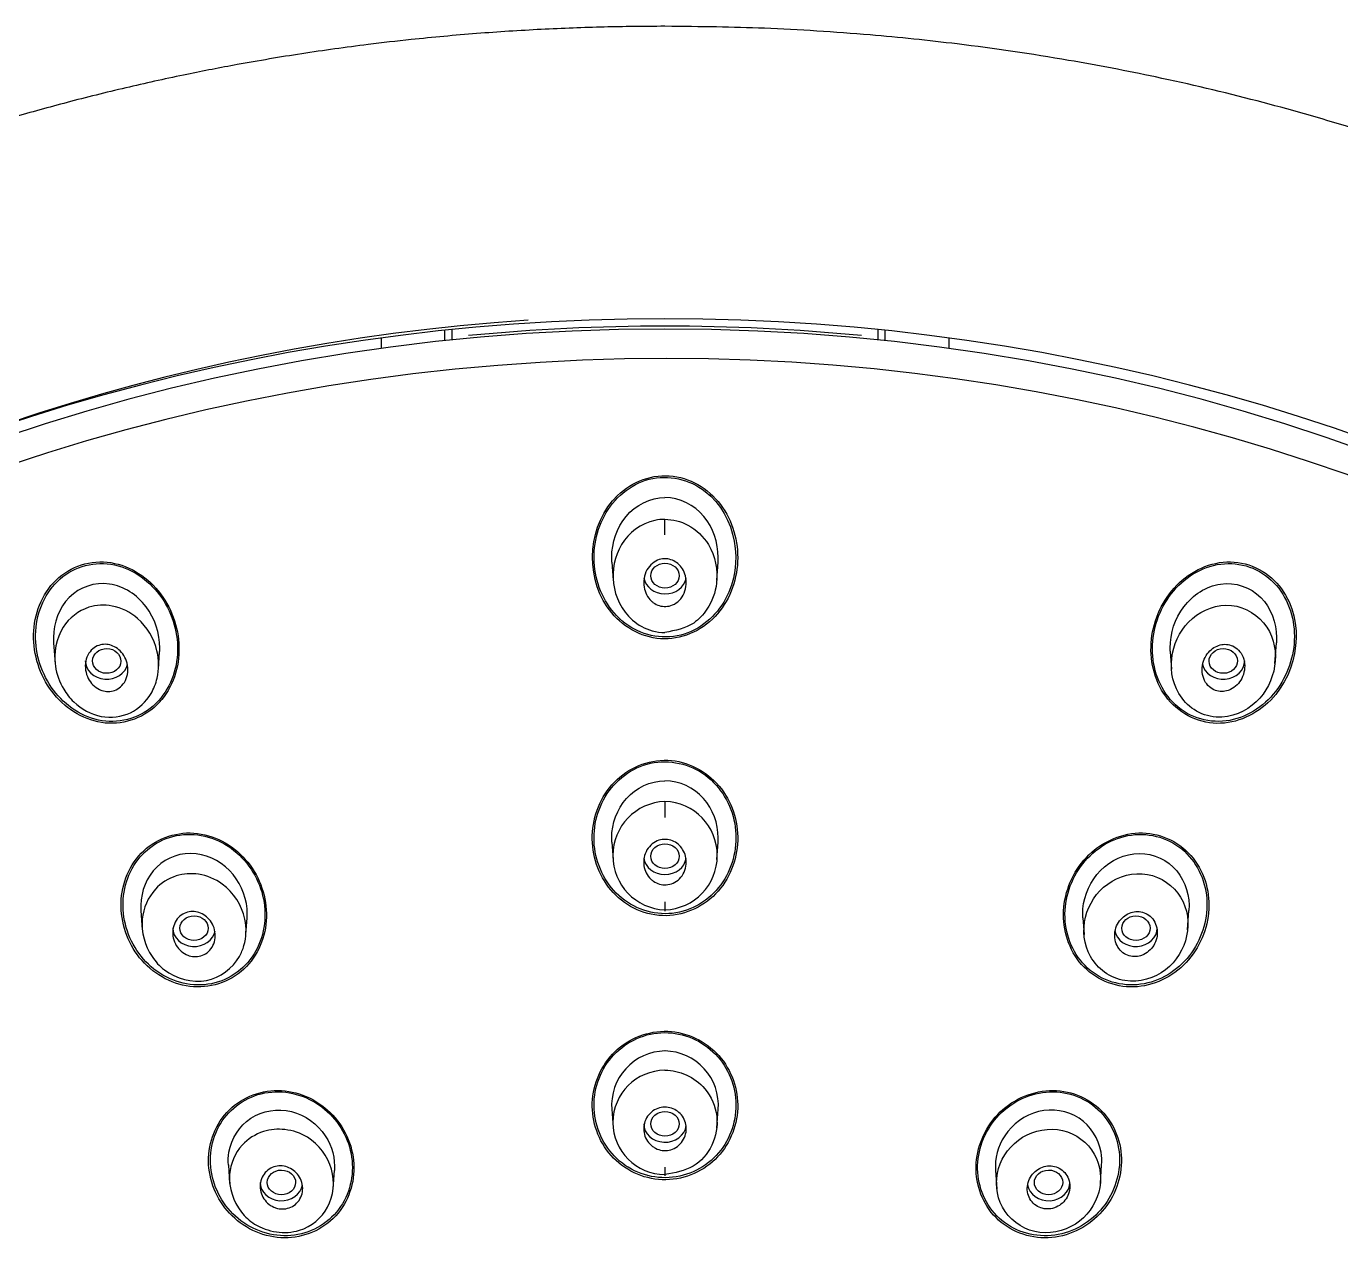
# Model space of a CAD drawing. Header units: millimetres. Extents: x -60 to 7633, y -2614 to 2146.
# Drawn here: x 186.6 to 223.64, y 1500.22 to 1534.68 of the extents above; entities that cross this region are included whole.
import ezdxf

# ---------------------------------------------------------------- set-up
doc = ezdxf.new("R2010")
doc.units = ezdxf.units.MM
doc.layers.get('0').update_dxf_attribs({"color": 250})

msp = doc.modelspace()

# ---------------------------------------------------------------- linework, layer by layer
at = {"linetype": 'Continuous'}
for p, q in [((196.6, 1525.905), (196.6, 1525.608)), ((198.4, 1525.828), (198.4, 1526.121)), ((198.6, 1525.849), (198.6, 1526.141)), ((210.6, 1526.141), (210.6, 1525.849)), ((210.8, 1525.828), (210.8, 1526.121)), ((212.6, 1525.905), (212.6, 1525.608)), ((204.6, 1520.355), (204.6, 1520.794)), ((203.104, 1519.59), (203.14, 1519.083)), ((206.06, 1519.083), (206.096, 1519.59)), ((187.373, 1517.322), (187.414, 1516.737)), ((221.786, 1516.737), (221.827, 1517.322)), ((190.328, 1516.576), (190.362, 1517.063)), ((218.838, 1517.063), (218.872, 1516.576)), ((204.6, 1512.852), (204.6, 1512.402)), ((203.104, 1511.702), (203.138, 1511.215)), ((206.062, 1511.215), (206.096, 1511.702)), ((204.6, 1510.021), (204.6, 1509.763)), ((189.836, 1509.782), (189.874, 1509.235)), ((192.791, 1509.104), (192.824, 1509.576)), ((216.376, 1509.576), (216.409, 1509.104)), ((219.326, 1509.235), (219.364, 1509.782)), ((203.103, 1504.181), (203.14, 1503.66)), ((206.06, 1503.66), (206.097, 1504.181)), ((192.298, 1502.611), (192.334, 1502.094)), ((204.6, 1502.547), (204.6, 1502.306)), ((216.866, 1502.094), (216.902, 1502.611)), ((195.251, 1501.937), (195.287, 1502.455)), ((213.913, 1502.455), (213.949, 1501.937))]:
    msp.add_line(p, q, dxfattribs=at)
for centre, radius, start, end in [((204.658, 1511.324), 1.528, 92.1859, 267.814), ((204.545, 1511.324), 1.528, 272.0673, 87.9326), ((204.629, 1504.29), 1.533, 91.0981, 184.2849), ((204.571, 1504.29), 1.533, 355.7151, 88.9019), ((204.6, 1503.81), 1.467, 90.0001, 270)]:
    msp.add_arc(centre, radius, start, end, dxfattribs=at)
for centre, major_axis, start_param, end_param in [((204.6, 1481.714), (51.65, 0), -0.447532, 3.589125), ((204.6, 1481.328), (-50.8, 0), 1.920717, 6.283185), ((204.6, 1482.712), (-50.6, 0), 4.788727, 5.968765), ((204.6, 1482.762), (50.2, 0), 1.460351, 1.681241), ((204.6, 1482.162), (-50.8, 0), 3.141593, 6.283185), ((204.6, 1519.216), (-0.6, 0), 0.137102, 2.990234), ((188.867, 1516.813), (-0.6, 0), 0, 2.961895), ((220.333, 1516.813), (-0.6, 0), 0.179697, 3.141593), ((204.6, 1511.312), (-0.6, 0), 0.113363, 3.024809), ((191.33, 1509.285), (-0.6, 0), 0, 2.995845), ((217.87, 1509.285), (-0.6, 0), 0.145748, 3.141593), ((204.6, 1503.772), (-0.6, 0), 0, 3.03912), ((193.792, 1502.122), (-0.6, 0), 0, 3.006567), ((215.408, 1502.122), (-0.6, 0), 0.135026, 3.141593)]:
    msp.add_ellipse(centre, major_axis=major_axis, ratio=0.866025, start_param=start_param, end_param=end_param, dxfattribs=at)
for centre, major_axis, ratio in [((204.6, 1519.209), (-0.4, 0), 0.873226), ((188.87, 1516.807), (0.4, -0.008), 0.871446), ((220.33, 1516.807), (-0.4, -0.008), 0.871446), ((204.6, 1511.308), (-0.4, 0), 0.870102), ((191.331, 1509.281), (0.4, -0.004), 0.869118), ((217.869, 1509.281), (-0.4, -0.004), 0.869118), ((204.6, 1503.77), (-0.4, 0), 0.867846), ((193.793, 1502.12), (0.4, -0.002), 0.867414), ((215.407, 1502.12), (-0.4, -0.002), 0.867414)]:
    msp.add_ellipse(centre, major_axis=major_axis, ratio=ratio, dxfattribs=at)
for points, knots in [([(204.6, 1534.682), (203.972, 1534.679), (202.895, 1534.67), (201.09, 1534.6), (199.285, 1534.484), (197.655, 1534.335), (196.011, 1534.146), (194.376, 1533.919), (192.676, 1533.633), (191.058, 1533.319), (189.492, 1532.976), (187.888, 1532.579), (186.355, 1532.157), (184.946, 1531.732), (183.076, 1531.12), (180.633, 1530.222), (177.616, 1528.925), (174.799, 1527.522), (172.128, 1526.015), (169.515, 1524.364), (166.868, 1522.472), (164.602, 1520.64), (162.652, 1518.901), (160.838, 1517.136), (159.02, 1515.174), (157.427, 1513.258), (156.224, 1511.671), (155.204, 1510.224), (154.195, 1508.687), (153.124, 1506.896), (152.157, 1505.098), (151.377, 1503.494), (150.784, 1502.161), (150.326, 1501.049), (149.863, 1499.846), (149.359, 1498.416), (148.797, 1496.598), (148.344, 1494.866), (148.03, 1493.435), (147.816, 1492.328), (147.624, 1491.204), (147.419, 1489.751), (147.252, 1488.129), (147.114, 1485.967), (147.093, 1483.97), (147.157, 1482.356), (147.202, 1481.609), (147.245, 1481.001), (147.303, 1480.336), (147.398, 1479.415), (147.571, 1478.043), (147.876, 1476.207), (148.355, 1474.005), (148.908, 1471.965), (149.536, 1470.017), (150.188, 1468.242), (150.955, 1466.398), (151.826, 1464.53), (152.428, 1463.394), (152.768, 1462.758)], [0, 0, 0, 0, 0.014845, 0.030229, 0.046069, 0.062169, 0.07278, 0.089194, 0.105234, 0.117809, 0.13231, 0.14724, 0.161161, 0.174109, 0.186014, 0.213095, 0.242928, 0.273353, 0.29731, 0.325373, 0.356785, 0.385901, 0.405156, 0.428914, 0.45627, 0.480102, 0.499041, 0.512328, 0.530057, 0.55138, 0.57217, 0.588948, 0.6029, 0.614401, 0.623786, 0.640156, 0.658559, 0.679141, 0.692814, 0.700833, 0.711931, 0.726304, 0.744149, 0.760314, 0.790427, 0.803014, 0.807762, 0.812366, 0.820798, 0.827498, 0.839596, 0.861463, 0.882043, 0.90546, 0.923201, 0.941646, 0.960296, 0.981206, 1, 1, 1, 1]), ([(256.432, 1462.758), (257.027, 1463.893), (257.97, 1465.715), (259.21, 1468.703), (260.13, 1471.392), (260.798, 1473.81), (261.259, 1475.898), (261.573, 1477.685), (261.786, 1479.246), (261.927, 1480.615), (262.021, 1481.904), (262.081, 1483.254), (262.1, 1484.813), (262.048, 1486.763), (261.88, 1488.967), (261.594, 1491.147), (261.299, 1492.803), (260.997, 1494.241), (260.705, 1495.451), (260.363, 1496.701), (260.042, 1497.767), (259.7, 1498.817), (259.311, 1499.914), (258.842, 1501.136), (258.268, 1502.511), (257.528, 1504.123), (256.597, 1505.953), (255.555, 1507.789), (254.285, 1509.813), (252.695, 1512.089), (250.501, 1514.841), (248.042, 1517.491), (245.726, 1519.658), (243.828, 1521.27), (242.038, 1522.674), (240.367, 1523.874), (238.904, 1524.849), (237.778, 1525.563), (236.544, 1526.307), (235.023, 1527.171), (233.032, 1528.215), (230.694, 1529.318), (228.342, 1530.298), (226.097, 1531.129), (223.811, 1531.882), (221.236, 1532.614), (218.575, 1533.242), (215.756, 1533.781), (213.067, 1534.175), (210.221, 1534.47), (207.418, 1534.649), (205.628, 1534.672), (204.6, 1534.682)], [0, 0, 0, 0, 0.033457, 0.063683, 0.091751, 0.11646, 0.136812, 0.154281, 0.169601, 0.183091, 0.19488, 0.207521, 0.222736, 0.240841, 0.265067, 0.288317, 0.30576, 0.314616, 0.330171, 0.342643, 0.352374, 0.362683, 0.374813, 0.386244, 0.400544, 0.417932, 0.43754, 0.459762, 0.478723, 0.505845, 0.538076, 0.577825, 0.607078, 0.625944, 0.646123, 0.66941, 0.68198, 0.69385, 0.705477, 0.720802, 0.74094, 0.765802, 0.789859, 0.808653, 0.829155, 0.853345, 0.879059, 0.900803, 0.928424, 0.949823, 0.97568, 1, 1, 1, 1]), ([(206.225, 1521.125), (205.902, 1521.599), (205.39, 1521.942), (204.264, 1522.083), (203.677, 1521.868), (202.44, 1520.672), (202.334, 1519.264), (203.289, 1517.864), (203.805, 1517.516), (204.93, 1517.372), (205.524, 1517.587), (206.345, 1518.376), (206.59, 1518.933), (206.689, 1520.065), (206.549, 1520.65), (206.225, 1521.125)], [0, 0, 0, 0, 0.125, 0.125, 0.25, 0.25, 0.5, 0.5, 0.625, 0.625, 0.75, 0.75, 0.875, 0.875, 1, 1, 1, 1]), ([(205.731, 1521.584), (205.286, 1521.928), (204.692, 1522.062), (203.617, 1521.785), (203.157, 1521.387), (202.628, 1520.409), (202.542, 1519.824), (202.737, 1518.736), (203.028, 1518.214), (203.903, 1517.538), (204.499, 1517.398), (205.585, 1517.673), (206.044, 1518.069), (206.838, 1519.533), (206.619, 1520.897), (205.731, 1521.584)], [0, 0, 0, 0, 0.125, 0.125, 0.25, 0.25, 0.375, 0.375, 0.5, 0.5, 0.625, 0.625, 0.75, 0.75, 1, 1, 1, 1]), ([(203.104, 1519.588), (203.101, 1519.633), (203.1, 1519.678), (203.1, 1520.14), (203.241, 1520.559), (203.774, 1521.198), (204.184, 1521.411), (204.6, 1521.41)], [0.4728755, 0.4728755, 0.4728755, 0.4728755, 0.5, 0.5, 0.75, 0.75, 1, 1, 1, 1]), ([(206.096, 1519.588), (206.099, 1519.633), (206.1, 1519.678), (206.1, 1520.14), (205.959, 1520.559), (205.426, 1521.198), (205.016, 1521.411), (204.6, 1521.41)], [0.4728755, 0.4728755, 0.4728755, 0.4728755, 0.5, 0.5, 0.75, 0.75, 1, 1, 1, 1]), ([(204.6, 1520.794), (204.505, 1520.795), (204.41, 1520.786), (203.917, 1520.679), (203.578, 1520.415), (203.378, 1520.084), (203.179, 1519.752), (203.1, 1519.366), (203.199, 1518.609), (203.371, 1518.231), (203.844, 1517.822), (204.032, 1517.717), (204.357, 1517.626), (204.478, 1517.61), (204.6, 1517.608)], [0, 0, 0, 0, 0.057633, 0.057633, 0.30752, 0.30752, 0.30752, 0.557406, 0.557406, 0.807293, 0.807293, 0.932236, 0.932236, 1, 1, 1, 1]), ([(204.6, 1520.794), (204.6, 1520.796), (204.821, 1520.797), (205.317, 1520.669), (205.959, 1520.044), (206.152, 1519.092), (205.865, 1518.312), (205.358, 1517.756), (204.888, 1517.664), (204.6, 1517.608)], [0, 0, 0, 0, 0.000088, 0.139541, 0.307776, 0.541906, 0.707928, 0.820631, 1, 1, 1, 1]), ([(190.39, 1518.694), (190.046, 1519.153), (189.547, 1519.487), (188.431, 1519.664), (187.845, 1519.476), (187.04, 1518.69), (186.823, 1518.118), (186.8, 1516.982), (186.984, 1516.408), (187.661, 1515.5), (188.171, 1515.16), (189.278, 1514.985), (189.868, 1515.167), (190.684, 1515.958), (190.896, 1516.527), (190.918, 1517.661), (190.734, 1518.235), (190.39, 1518.694)], [0, 0, 0, 0, 0.125, 0.125, 0.25, 0.25, 0.375, 0.375, 0.5, 0.5, 0.625, 0.625, 0.75, 0.75, 0.875, 0.875, 1, 1, 1, 1]), ([(190.477, 1518.497), (190.179, 1518.972), (189.728, 1519.34), (188.657, 1519.633), (188.066, 1519.521), (187.202, 1518.846), (186.938, 1518.307), (186.822, 1517.202), (186.959, 1516.629), (187.545, 1515.687), (188.008, 1515.311), (189.068, 1515.023), (189.663, 1515.131), (190.535, 1515.809), (190.797, 1516.347), (190.911, 1517.448), (190.775, 1518.022), (190.477, 1518.497)], [0, 0, 0, 0, 0.125, 0.125, 0.25, 0.25, 0.375, 0.375, 0.5, 0.5, 0.625, 0.625, 0.75, 0.75, 0.875, 0.875, 1, 1, 1, 1]), ([(204.217, 1518.495), (204.162, 1518.546), (204.116, 1518.608), (204.081, 1518.675), (204.047, 1518.741), (204.023, 1518.814), (204.01, 1518.888), (203.997, 1518.967), (203.997, 1519.05), (204.009, 1519.13), (204.022, 1519.213), (204.05, 1519.296), (204.091, 1519.369), (204.131, 1519.44), (204.184, 1519.505), (204.247, 1519.556), (204.304, 1519.603), (204.37, 1519.639), (204.44, 1519.661), (204.501, 1519.68), (204.567, 1519.688), (204.632, 1519.684), (204.692, 1519.681), (204.752, 1519.667), (204.808, 1519.643), (204.864, 1519.62), (204.917, 1519.587), (204.963, 1519.548), (205.013, 1519.506), (205.056, 1519.455), (205.091, 1519.4), (205.129, 1519.338), (205.158, 1519.271), (205.176, 1519.201), (205.196, 1519.124), (205.204, 1519.043), (205.198, 1518.964), (205.193, 1518.88), (205.173, 1518.796), (205.14, 1518.719), (205.107, 1518.643), (205.06, 1518.572), (205.002, 1518.513), (204.949, 1518.46), (204.885, 1518.415), (204.815, 1518.386), (204.754, 1518.359), (204.687, 1518.344), (204.62, 1518.341), (204.559, 1518.339), (204.497, 1518.347), (204.439, 1518.365), (204.381, 1518.383), (204.326, 1518.411), (204.277, 1518.446), (204.256, 1518.461), (204.236, 1518.478), (204.217, 1518.495)], [0, 0, 0, 0, 0.056664, 0.056664, 0.056664, 0.113057, 0.113057, 0.113057, 0.174093, 0.174093, 0.174093, 0.237763, 0.237763, 0.237763, 0.299225, 0.299225, 0.299225, 0.354385, 0.354385, 0.354385, 0.403047, 0.403047, 0.403047, 0.448343, 0.448343, 0.448343, 0.493993, 0.493993, 0.493993, 0.54296, 0.54296, 0.54296, 0.597163, 0.597163, 0.597163, 0.656959, 0.656959, 0.656959, 0.720299, 0.720299, 0.720299, 0.782719, 0.782719, 0.782719, 0.839638, 0.839638, 0.839638, 0.889793, 0.889793, 0.889793, 0.93566, 0.93566, 0.93566, 0.980913, 0.980913, 0.980913, 1, 1, 1, 1]), ([(221.971, 1518.836), (221.636, 1519.297), (221.095, 1519.588), (219.973, 1519.608), (219.415, 1519.345), (218.621, 1518.531), (218.369, 1517.982), (218.246, 1516.858), (218.378, 1516.264), (219.037, 1515.36), (219.585, 1515.06), (220.713, 1515.039), (221.268, 1515.299), (222.463, 1516.522), (222.641, 1517.916), (221.971, 1518.836)], [0, 0, 0, 0, 0.125, 0.125, 0.25, 0.25, 0.375, 0.375, 0.5, 0.5, 0.625, 0.625, 0.75, 0.75, 1, 1, 1, 1]), ([(221.524, 1519.215), (221.078, 1519.544), (220.484, 1519.632), (219.427, 1519.311), (218.975, 1518.923), (218.407, 1517.966), (218.282, 1517.391), (218.422, 1516.295), (218.693, 1515.769), (219.585, 1515.114), (220.184, 1515.023), (221.241, 1515.341), (221.695, 1515.728), (222.262, 1516.688), (222.384, 1517.261), (222.242, 1518.361), (221.971, 1518.886), (221.524, 1519.215)], [0, 0, 0, 0, 0.125, 0.125, 0.25, 0.25, 0.375, 0.375, 0.5, 0.5, 0.625, 0.625, 0.75, 0.75, 0.875, 0.875, 1, 1, 1, 1]), ([(188.945, 1518.973), (188.532, 1519.034), (188.107, 1518.89), (187.524, 1518.304), (187.373, 1517.883), (187.369, 1517.417), (187.37, 1517.366), (187.374, 1517.316)], [0, 0, 0, 0, 0.125, 0.125, 0.25, 0.25, 0.2651987, 0.2651987, 0.2651987, 0.2651987]), ([(190.361, 1517.061), (190.364, 1517.097), (190.365, 1517.134), (190.37, 1517.587), (190.231, 1518.003), (189.726, 1518.668), (189.357, 1518.913), (188.945, 1518.973)], [0.7390427, 0.7390427, 0.7390427, 0.7390427, 0.75, 0.75, 0.875, 0.875, 1, 1, 1, 1]), ([(218.839, 1517.061), (218.836, 1517.097), (218.835, 1517.134), (218.83, 1517.587), (218.969, 1518.003), (219.474, 1518.668), (219.843, 1518.913), (220.255, 1518.973)], [0.7390427, 0.7390427, 0.7390427, 0.7390427, 0.75, 0.75, 0.875, 0.875, 1, 1, 1, 1]), ([(220.255, 1518.973), (220.668, 1519.034), (221.093, 1518.89), (221.676, 1518.304), (221.827, 1517.883), (221.831, 1517.417), (221.83, 1517.366), (221.826, 1517.316)], [0, 0, 0, 0, 0.125, 0.125, 0.25, 0.25, 0.2651987, 0.2651987, 0.2651987, 0.2651987]), ([(189.741, 1518.001), (190.012, 1517.765), (190.344, 1517.198), (190.349, 1516.407), (190.102, 1515.773), (189.57, 1515.262), (188.687, 1515.158), (188.014, 1515.53), (187.592, 1516.065), (187.326, 1516.794), (187.499, 1517.773), (188.259, 1518.369), (189.081, 1518.409), (189.537, 1518.179), (189.741, 1518.001)], [0, 0, 0, 0, 0.111973, 0.193359, 0.243142, 0.327374, 0.416007, 0.508194, 0.556146, 0.629207, 0.74826, 0.846003, 0.915799, 1, 1, 1, 1]), ([(219.459, 1518.001), (219.167, 1517.744), (218.972, 1517.401), (218.828, 1516.651), (218.87, 1516.239), (219.187, 1515.71), (219.331, 1515.554), (219.69, 1515.317), (219.91, 1515.242), (220.56, 1515.196), (220.977, 1515.384), (221.819, 1516.198), (221.984, 1517.1), (221.339, 1518.09), (220.962, 1518.336), (220.153, 1518.408), (219.752, 1518.258), (219.459, 1518.001)], [0, 0, 0, 0, 0.125, 0.125, 0.25, 0.25, 0.3125, 0.3125, 0.375, 0.375, 0.5, 0.5, 0.75, 0.75, 0.875, 0.875, 1, 1, 1, 1]), ([(188.666, 1516.003), (188.598, 1516.036), (188.536, 1516.081), (188.483, 1516.134), (188.43, 1516.187), (188.385, 1516.25), (188.351, 1516.316), (188.314, 1516.388), (188.289, 1516.467), (188.276, 1516.547), (188.263, 1516.63), (188.264, 1516.717), (188.28, 1516.799), (188.296, 1516.879), (188.326, 1516.956), (188.369, 1517.024), (188.409, 1517.085), (188.46, 1517.139), (188.519, 1517.181), (188.571, 1517.217), (188.63, 1517.245), (188.692, 1517.26), (188.75, 1517.274), (188.811, 1517.279), (188.87, 1517.273), (188.93, 1517.268), (188.99, 1517.252), (189.045, 1517.228), (189.105, 1517.202), (189.161, 1517.167), (189.21, 1517.124), (189.265, 1517.078), (189.313, 1517.021), (189.351, 1516.96), (189.393, 1516.893), (189.425, 1516.818), (189.444, 1516.741), (189.465, 1516.66), (189.472, 1516.574), (189.464, 1516.49), (189.456, 1516.408), (189.434, 1516.326), (189.397, 1516.253), (189.363, 1516.187), (189.317, 1516.125), (189.261, 1516.076), (189.211, 1516.033), (189.153, 1515.998), (189.091, 1515.976), (189.035, 1515.956), (188.974, 1515.945), (188.913, 1515.945), (188.854, 1515.946), (188.793, 1515.956), (188.737, 1515.975), (188.712, 1515.983), (188.689, 1515.992), (188.666, 1516.003)], [0, 0, 0, 0, 0.056664, 0.056664, 0.056664, 0.113057, 0.113057, 0.113057, 0.174093, 0.174093, 0.174093, 0.237763, 0.237763, 0.237763, 0.299225, 0.299225, 0.299225, 0.354385, 0.354385, 0.354385, 0.403047, 0.403047, 0.403047, 0.448343, 0.448343, 0.448343, 0.493993, 0.493993, 0.493993, 0.54296, 0.54296, 0.54296, 0.597163, 0.597163, 0.597163, 0.656959, 0.656959, 0.656959, 0.720299, 0.720299, 0.720299, 0.782719, 0.782719, 0.782719, 0.839638, 0.839638, 0.839638, 0.889793, 0.889793, 0.889793, 0.93566, 0.93566, 0.93566, 0.980913, 0.980913, 0.980913, 1, 1, 1, 1]), ([(220.534, 1516.003), (220.602, 1516.036), (220.664, 1516.081), (220.717, 1516.134), (220.77, 1516.187), (220.815, 1516.25), (220.849, 1516.316), (220.886, 1516.388), (220.911, 1516.467), (220.924, 1516.547), (220.937, 1516.63), (220.936, 1516.717), (220.92, 1516.799), (220.904, 1516.879), (220.874, 1516.956), (220.831, 1517.024), (220.791, 1517.085), (220.74, 1517.139), (220.681, 1517.181), (220.629, 1517.217), (220.57, 1517.245), (220.508, 1517.26), (220.45, 1517.274), (220.389, 1517.279), (220.33, 1517.273), (220.27, 1517.268), (220.21, 1517.252), (220.155, 1517.228), (220.095, 1517.202), (220.039, 1517.167), (219.99, 1517.124), (219.935, 1517.078), (219.887, 1517.021), (219.849, 1516.96), (219.807, 1516.893), (219.775, 1516.818), (219.756, 1516.741), (219.735, 1516.66), (219.728, 1516.574), (219.736, 1516.49), (219.744, 1516.408), (219.766, 1516.326), (219.803, 1516.253), (219.837, 1516.187), (219.883, 1516.125), (219.939, 1516.076), (219.989, 1516.033), (220.047, 1515.998), (220.109, 1515.976), (220.165, 1515.956), (220.226, 1515.945), (220.287, 1515.945), (220.346, 1515.946), (220.407, 1515.956), (220.463, 1515.975), (220.488, 1515.983), (220.511, 1515.992), (220.534, 1516.003)], [0, 0, 0, 0, 0.056664, 0.056664, 0.056664, 0.113057, 0.113057, 0.113057, 0.174093, 0.174093, 0.174093, 0.237763, 0.237763, 0.237763, 0.299225, 0.299225, 0.299225, 0.354385, 0.354385, 0.354385, 0.403047, 0.403047, 0.403047, 0.448343, 0.448343, 0.448343, 0.493993, 0.493993, 0.493993, 0.54296, 0.54296, 0.54296, 0.597163, 0.597163, 0.597163, 0.656959, 0.656959, 0.656959, 0.720299, 0.720299, 0.720299, 0.782719, 0.782719, 0.782719, 0.839638, 0.839638, 0.839638, 0.889793, 0.889793, 0.889793, 0.93566, 0.93566, 0.93566, 0.980913, 0.980913, 0.980913, 1, 1, 1, 1]), ([(206.189, 1513.202), (205.851, 1513.648), (205.333, 1513.951), (204.227, 1514.055), (203.657, 1513.85), (202.842, 1513.085), (202.6, 1512.546), (202.516, 1511.446), (202.675, 1510.878), (203.343, 1510.001), (203.862, 1509.692), (204.983, 1509.588), (205.55, 1509.797), (206.357, 1510.554), (206.601, 1511.092), (206.684, 1512.197), (206.528, 1512.756), (206.189, 1513.202)], [0, 0, 0, 0, 0.125, 0.125, 0.25, 0.25, 0.375, 0.375, 0.5, 0.5, 0.625, 0.625, 0.75, 0.75, 0.875, 0.875, 1, 1, 1, 1]), ([(205.74, 1513.587), (205.3, 1513.914), (204.723, 1514.043), (203.665, 1513.807), (203.197, 1513.451), (202.638, 1512.516), (202.541, 1511.952), (202.73, 1510.893), (203.019, 1510.395), (203.897, 1509.743), (204.475, 1509.613), (205.542, 1509.85), (206.008, 1510.209), (206.562, 1511.134), (206.659, 1511.703), (206.468, 1512.76), (206.18, 1513.259), (205.74, 1513.587)], [0, 0, 0, 0, 0.125, 0.125, 0.25, 0.25, 0.375, 0.375, 0.5, 0.5, 0.625, 0.625, 0.75, 0.75, 0.875, 0.875, 1, 1, 1, 1]), ([(203.104, 1511.7), (203.101, 1511.741), (203.1, 1511.782), (203.1, 1512.229), (203.249, 1512.633), (203.79, 1513.237), (204.189, 1513.428), (204.6, 1513.428)], [0.4747797, 0.4747797, 0.4747797, 0.4747797, 0.5, 0.5, 0.75, 0.75, 1, 1, 1, 1]), ([(206.096, 1511.7), (206.099, 1511.741), (206.1, 1511.782), (206.1, 1512.229), (205.951, 1512.633), (205.41, 1513.237), (205.011, 1513.428), (204.6, 1513.428)], [0.4747797, 0.4747797, 0.4747797, 0.4747797, 0.5, 0.5, 0.75, 0.75, 1, 1, 1, 1]), ([(192.844, 1511.137), (192.492, 1511.575), (191.982, 1511.879), (190.883, 1512.018), (190.312, 1511.835), (189.515, 1511.089), (189.29, 1510.542), (189.261, 1509.44), (189.452, 1508.881), (190.146, 1508.017), (190.663, 1507.709), (191.757, 1507.571), (192.328, 1507.749), (193.136, 1508.501), (193.357, 1509.044), (193.385, 1510.141), (193.197, 1510.699), (192.844, 1511.137)], [0, 0, 0, 0, 0.125, 0.125, 0.25, 0.25, 0.375, 0.375, 0.5, 0.5, 0.625, 0.625, 0.75, 0.75, 0.875, 0.875, 1, 1, 1, 1]), ([(192.373, 1511.533), (191.927, 1511.854), (191.359, 1511.993), (190.308, 1511.782), (189.845, 1511.431), (189.327, 1510.488), (189.267, 1509.918), (189.524, 1508.87), (189.843, 1508.385), (190.723, 1507.753), (191.297, 1507.611), (192.348, 1507.821), (192.815, 1508.174), (193.332, 1509.109), (193.392, 1509.681), (193.134, 1510.727), (192.819, 1511.212), (192.373, 1511.533)], [0, 0, 0, 0, 0.125, 0.125, 0.25, 0.25, 0.375, 0.375, 0.5, 0.5, 0.625, 0.625, 0.75, 0.75, 0.875, 0.875, 1, 1, 1, 1]), ([(204.202, 1510.661), (204.15, 1510.711), (204.106, 1510.771), (204.073, 1510.835), (204.04, 1510.899), (204.018, 1510.969), (204.007, 1511.04), (203.996, 1511.115), (203.998, 1511.192), (204.012, 1511.267), (204.026, 1511.342), (204.054, 1511.417), (204.093, 1511.483), (204.132, 1511.548), (204.182, 1511.607), (204.242, 1511.654), (204.297, 1511.698), (204.361, 1511.733), (204.428, 1511.755), (204.491, 1511.774), (204.558, 1511.784), (204.623, 1511.781), (204.686, 1511.778), (204.749, 1511.765), (204.807, 1511.742), (204.865, 1511.719), (204.921, 1511.686), (204.969, 1511.646), (205.019, 1511.604), (205.063, 1511.553), (205.098, 1511.498), (205.135, 1511.439), (205.163, 1511.373), (205.18, 1511.305), (205.198, 1511.233), (205.204, 1511.157), (205.198, 1511.083), (205.191, 1511.006), (205.171, 1510.929), (205.139, 1510.859), (205.107, 1510.79), (205.062, 1510.725), (205.008, 1510.671), (204.957, 1510.621), (204.896, 1510.578), (204.829, 1510.549), (204.768, 1510.522), (204.701, 1510.506), (204.634, 1510.501), (204.571, 1510.498), (204.507, 1510.505), (204.446, 1510.522), (204.386, 1510.539), (204.328, 1510.566), (204.276, 1510.602), (204.25, 1510.619), (204.225, 1510.639), (204.202, 1510.661)], [0, 0, 0, 0, 0.05598, 0.05598, 0.05598, 0.111785, 0.111785, 0.111785, 0.170385, 0.170385, 0.170385, 0.230442, 0.230442, 0.230442, 0.288947, 0.288947, 0.288947, 0.343524, 0.343524, 0.343524, 0.393971, 0.393971, 0.393971, 0.442095, 0.442095, 0.442095, 0.490364, 0.490364, 0.490364, 0.540912, 0.540912, 0.540912, 0.595048, 0.595048, 0.595048, 0.652838, 0.652838, 0.652838, 0.712748, 0.712748, 0.712748, 0.77194, 0.77194, 0.77194, 0.827709, 0.827709, 0.827709, 0.879219, 0.879219, 0.879219, 0.927808, 0.927808, 0.927808, 0.975827, 0.975827, 0.975827, 1, 1, 1, 1]), ([(219.479, 1511.253), (219.135, 1511.686), (218.603, 1511.952), (217.502, 1511.975), (216.949, 1511.738), (216.144, 1510.956), (215.893, 1510.424), (215.785, 1509.328), (215.936, 1508.759), (216.612, 1507.91), (217.152, 1507.637), (218.254, 1507.612), (218.807, 1507.848), (219.61, 1508.628), (219.861, 1509.158), (219.968, 1510.26), (219.822, 1510.821), (219.479, 1511.253)], [0, 0, 0, 0, 0.125, 0.125, 0.25, 0.25, 0.375, 0.375, 0.5, 0.5, 0.625, 0.625, 0.75, 0.75, 0.875, 0.875, 1, 1, 1, 1]), ([(219.078, 1511.574), (218.642, 1511.893), (218.067, 1511.996), (217.017, 1511.736), (216.55, 1511.386), (215.952, 1510.469), (215.82, 1509.915), (215.955, 1508.849), (216.228, 1508.348), (217.096, 1507.713), (217.674, 1507.607), (218.73, 1507.867), (219.197, 1508.22), (219.788, 1509.128), (219.921, 1509.688), (219.785, 1510.751), (219.513, 1511.255), (219.078, 1511.574)], [0, 0, 0, 0, 0.125, 0.125, 0.25, 0.25, 0.375, 0.375, 0.5, 0.5, 0.625, 0.625, 0.75, 0.75, 0.875, 0.875, 1, 1, 1, 1]), ([(191.237, 1511.385), (190.828, 1511.388), (190.436, 1511.198), (189.925, 1510.589), (189.809, 1510.18), (189.836, 1509.779)], [0, 0, 0, 0, 0.125, 0.125, 0.2488263, 0.2488263, 0.2488263, 0.2488263]), ([(192.824, 1509.574), (192.83, 1509.657), (192.83, 1509.739), (192.793, 1510.223), (192.612, 1510.618), (192.043, 1511.198), (191.646, 1511.382), (191.237, 1511.385)], [0.7244113, 0.7244113, 0.7244113, 0.7244113, 0.75, 0.75, 0.875, 0.875, 1, 1, 1, 1]), ([(216.376, 1509.574), (216.37, 1509.657), (216.37, 1509.739), (216.407, 1510.223), (216.588, 1510.618), (217.157, 1511.198), (217.554, 1511.382), (217.963, 1511.385)], [0.7244113, 0.7244113, 0.7244113, 0.7244113, 0.75, 0.75, 0.875, 0.875, 1, 1, 1, 1]), ([(217.963, 1511.385), (218.372, 1511.388), (218.764, 1511.198), (219.275, 1510.589), (219.391, 1510.18), (219.364, 1509.779)], [0, 0, 0, 0, 0.125, 0.125, 0.2488263, 0.2488263, 0.2488263, 0.2488263]), ([(192.127, 1510.523), (192.448, 1510.288), (192.83, 1509.687), (192.801, 1508.912), (192.52, 1508.227), (191.705, 1507.608), (190.637, 1507.911), (189.992, 1508.611), (189.751, 1509.496), (190.13, 1510.376), (190.788, 1510.797), (191.494, 1510.846), (191.929, 1510.667), (192.127, 1510.523)], [0, 0, 0, 0, 0.12642, 0.208829, 0.245518, 0.371255, 0.502916, 0.55779, 0.676113, 0.778035, 0.854155, 0.922167, 1, 1, 1, 1]), ([(217.073, 1510.523), (216.759, 1510.293), (216.539, 1509.961), (216.361, 1509.228), (216.395, 1508.828), (216.689, 1508.309), (216.823, 1508.158), (217.152, 1507.921), (217.354, 1507.835), (217.967, 1507.738), (218.396, 1507.867), (219.321, 1508.593), (219.528, 1509.488), (218.928, 1510.481), (218.582, 1510.728), (217.799, 1510.86), (217.387, 1510.753), (217.073, 1510.523)], [0, 0, 0, 0, 0.125, 0.125, 0.25, 0.25, 0.3125, 0.3125, 0.375, 0.375, 0.5, 0.5, 0.75, 0.75, 0.875, 0.875, 1, 1, 1, 1]), ([(191.11, 1508.54), (191.044, 1508.572), (190.984, 1508.616), (190.932, 1508.667), (190.881, 1508.719), (190.837, 1508.779), (190.805, 1508.843), (190.771, 1508.911), (190.747, 1508.985), (190.736, 1509.06), (190.726, 1509.136), (190.728, 1509.215), (190.744, 1509.29), (190.759, 1509.363), (190.788, 1509.434), (190.828, 1509.497), (190.866, 1509.555), (190.915, 1509.607), (190.972, 1509.647), (191.024, 1509.685), (191.084, 1509.713), (191.146, 1509.73), (191.206, 1509.746), (191.269, 1509.752), (191.331, 1509.747), (191.394, 1509.743), (191.456, 1509.728), (191.514, 1509.704), (191.575, 1509.679), (191.633, 1509.644), (191.683, 1509.602), (191.737, 1509.556), (191.784, 1509.502), (191.822, 1509.442), (191.862, 1509.379), (191.892, 1509.308), (191.91, 1509.236), (191.928, 1509.161), (191.934, 1509.082), (191.926, 1509.006), (191.919, 1508.931), (191.897, 1508.856), (191.864, 1508.789), (191.832, 1508.725), (191.788, 1508.667), (191.735, 1508.62), (191.686, 1508.576), (191.628, 1508.54), (191.567, 1508.517), (191.509, 1508.494), (191.446, 1508.482), (191.383, 1508.48), (191.321, 1508.479), (191.258, 1508.487), (191.198, 1508.506), (191.168, 1508.515), (191.138, 1508.527), (191.11, 1508.54)], [0, 0, 0, 0, 0.05598, 0.05598, 0.05598, 0.111785, 0.111785, 0.111785, 0.170385, 0.170385, 0.170385, 0.230442, 0.230442, 0.230442, 0.288947, 0.288947, 0.288947, 0.343524, 0.343524, 0.343524, 0.393971, 0.393971, 0.393971, 0.442095, 0.442095, 0.442095, 0.490364, 0.490364, 0.490364, 0.540912, 0.540912, 0.540912, 0.595048, 0.595048, 0.595048, 0.652838, 0.652838, 0.652838, 0.712748, 0.712748, 0.712748, 0.77194, 0.77194, 0.77194, 0.827709, 0.827709, 0.827709, 0.879219, 0.879219, 0.879219, 0.927808, 0.927808, 0.927808, 0.975827, 0.975827, 0.975827, 1, 1, 1, 1]), ([(218.09, 1508.54), (218.156, 1508.572), (218.216, 1508.616), (218.268, 1508.667), (218.319, 1508.719), (218.363, 1508.779), (218.395, 1508.843), (218.429, 1508.911), (218.453, 1508.985), (218.464, 1509.06), (218.474, 1509.136), (218.472, 1509.215), (218.456, 1509.29), (218.441, 1509.363), (218.412, 1509.434), (218.372, 1509.497), (218.334, 1509.555), (218.285, 1509.607), (218.228, 1509.647), (218.176, 1509.685), (218.116, 1509.713), (218.054, 1509.73), (217.994, 1509.746), (217.931, 1509.752), (217.869, 1509.747), (217.806, 1509.743), (217.744, 1509.728), (217.686, 1509.704), (217.625, 1509.679), (217.567, 1509.644), (217.517, 1509.602), (217.463, 1509.556), (217.416, 1509.502), (217.378, 1509.442), (217.338, 1509.379), (217.308, 1509.308), (217.29, 1509.236), (217.272, 1509.161), (217.266, 1509.082), (217.274, 1509.006), (217.281, 1508.931), (217.303, 1508.856), (217.336, 1508.789), (217.368, 1508.725), (217.412, 1508.667), (217.465, 1508.62), (217.514, 1508.576), (217.572, 1508.54), (217.633, 1508.517), (217.691, 1508.494), (217.754, 1508.482), (217.817, 1508.48), (217.879, 1508.479), (217.942, 1508.487), (218.002, 1508.506), (218.032, 1508.515), (218.062, 1508.527), (218.09, 1508.54)], [0, 0, 0, 0, 0.05598, 0.05598, 0.05598, 0.111785, 0.111785, 0.111785, 0.170385, 0.170385, 0.170385, 0.230442, 0.230442, 0.230442, 0.288947, 0.288947, 0.288947, 0.343524, 0.343524, 0.343524, 0.393971, 0.393971, 0.393971, 0.442095, 0.442095, 0.442095, 0.490364, 0.490364, 0.490364, 0.540912, 0.540912, 0.540912, 0.595048, 0.595048, 0.595048, 0.652838, 0.652838, 0.652838, 0.712748, 0.712748, 0.712748, 0.77194, 0.77194, 0.77194, 0.827709, 0.827709, 0.827709, 0.879219, 0.879219, 0.879219, 0.927808, 0.927808, 0.927808, 0.975827, 0.975827, 0.975827, 1, 1, 1, 1]), ([(206.117, 1505.69), (205.754, 1506.099), (205.224, 1506.354), (204.132, 1506.397), (203.58, 1506.18), (202.8, 1505.423), (202.572, 1504.895), (202.533, 1503.824), (202.723, 1503.282), (203.438, 1502.477), (203.973, 1502.216), (205.071, 1502.173), (205.624, 1502.391), (206.401, 1503.144), (206.629, 1503.674), (206.667, 1504.74), (206.48, 1505.281), (206.117, 1505.69)], [0, 0, 0, 0, 0.125, 0.125, 0.25, 0.25, 0.375, 0.375, 0.5, 0.5, 0.625, 0.625, 0.75, 0.75, 0.875, 0.875, 1, 1, 1, 1]), ([(205.799, 1505.931), (205.373, 1506.257), (204.814, 1506.4), (203.76, 1506.229), (203.277, 1505.918), (202.67, 1505.049), (202.546, 1504.506), (202.699, 1503.469), (202.976, 1502.983), (203.825, 1502.334), (204.383, 1502.19), (205.449, 1502.364), (205.928, 1502.677), (206.529, 1503.537), (206.654, 1504.084), (206.5, 1505.118), (206.224, 1505.605), (205.799, 1505.931)], [0, 0, 0, 0, 0.125, 0.125, 0.25, 0.25, 0.375, 0.375, 0.5, 0.5, 0.625, 0.625, 0.75, 0.75, 0.875, 0.875, 1, 1, 1, 1]), ([(204.6, 1505.277), (204.6, 1505.279), (204.803, 1505.279), (205.233, 1505.185), (205.817, 1504.749), (206.139, 1503.994), (205.995, 1503.155), (205.431, 1502.488), (204.879, 1502.392), (204.6, 1502.343)], [0, 0, 0, 0, 0.000092, 0.131318, 0.275371, 0.462715, 0.6471, 0.821399, 1, 1, 1, 1]), ([(194.93, 1504.248), (194.499, 1504.574), (193.947, 1504.727), (192.896, 1504.584), (192.415, 1504.281), (191.834, 1503.421), (191.731, 1502.875), (191.928, 1501.841), (192.226, 1501.362), (193.078, 1500.719), (193.637, 1500.563), (194.684, 1500.706), (195.167, 1501.005), (195.754, 1501.87), (195.853, 1502.416), (195.656, 1503.441), (195.361, 1503.923), (194.93, 1504.248)], [0, 0, 0, 0, 0.125, 0.125, 0.25, 0.25, 0.375, 0.375, 0.5, 0.5, 0.625, 0.625, 0.75, 0.75, 0.875, 0.875, 1, 1, 1, 1]), ([(195.242, 1504.014), (194.867, 1504.417), (194.341, 1504.674), (193.251, 1504.738), (192.701, 1504.533), (191.943, 1503.786), (191.733, 1503.255), (191.744, 1502.183), (191.959, 1501.65), (192.7, 1500.853), (193.232, 1500.592), (194.318, 1500.53), (194.867, 1500.73), (195.636, 1501.483), (195.841, 1502.013), (195.831, 1503.076), (195.617, 1503.611), (195.242, 1504.014)], [0, 0, 0, 0, 0.125, 0.125, 0.25, 0.25, 0.375, 0.375, 0.5, 0.5, 0.625, 0.625, 0.75, 0.75, 0.875, 0.875, 1, 1, 1, 1]), ([(216.966, 1504.067), (216.609, 1504.469), (216.078, 1504.706), (214.987, 1504.712), (214.44, 1504.482), (213.651, 1503.725), (213.406, 1503.2), (213.332, 1502.141), (213.506, 1501.596), (214.211, 1500.805), (214.751, 1500.561), (215.839, 1500.554), (216.386, 1500.782), (217.175, 1501.538), (217.419, 1502.057), (217.494, 1503.129), (217.323, 1503.664), (216.966, 1504.067)], [0, 0, 0, 0, 0.125, 0.125, 0.25, 0.25, 0.375, 0.375, 0.5, 0.5, 0.625, 0.625, 0.75, 0.75, 0.875, 0.875, 1, 1, 1, 1]), ([(216.647, 1504.301), (216.224, 1504.617), (215.665, 1504.738), (214.615, 1504.537), (214.133, 1504.22), (213.508, 1503.359), (213.362, 1502.818), (213.48, 1501.791), (213.747, 1501.302), (214.593, 1500.674), (215.151, 1500.552), (216.207, 1500.753), (216.687, 1501.07), (217.308, 1501.926), (217.454, 1502.469), (217.335, 1503.498), (217.07, 1503.985), (216.647, 1504.301)], [0, 0, 0, 0, 0.125, 0.125, 0.25, 0.25, 0.375, 0.375, 0.5, 0.5, 0.625, 0.625, 0.75, 0.75, 0.875, 0.875, 1, 1, 1, 1]), ([(192.931, 1503.927), (193.261, 1504.147), (193.686, 1504.21), (194.463, 1504.02), (194.809, 1503.764), (195.221, 1503.138), (195.31, 1502.791), (195.287, 1502.451)], [0, 0, 0, 0, 0.125, 0.125, 0.25, 0.25, 0.3592993, 0.3592993, 0.3592993, 0.3592993]), ([(204.208, 1503.166), (204.156, 1503.212), (204.111, 1503.268), (204.078, 1503.328), (204.044, 1503.388), (204.021, 1503.455), (204.009, 1503.522), (203.997, 1503.592), (203.997, 1503.664), (204.009, 1503.733), (204.021, 1503.804), (204.045, 1503.874), (204.081, 1503.936), (204.116, 1503.998), (204.163, 1504.055), (204.218, 1504.101), (204.27, 1504.146), (204.332, 1504.182), (204.397, 1504.205), (204.459, 1504.228), (204.527, 1504.241), (204.593, 1504.242), (204.658, 1504.242), (204.723, 1504.232), (204.784, 1504.212), (204.845, 1504.192), (204.904, 1504.161), (204.955, 1504.123), (205.007, 1504.084), (205.053, 1504.036), (205.09, 1503.982), (205.129, 1503.927), (205.158, 1503.864), (205.176, 1503.799), (205.196, 1503.732), (205.203, 1503.661), (205.199, 1503.591), (205.194, 1503.52), (205.177, 1503.448), (205.149, 1503.382), (205.12, 1503.317), (205.08, 1503.255), (205.03, 1503.203), (204.982, 1503.153), (204.924, 1503.11), (204.861, 1503.079), (204.801, 1503.049), (204.734, 1503.03), (204.668, 1503.022), (204.603, 1503.014), (204.536, 1503.018), (204.473, 1503.032), (204.41, 1503.046), (204.349, 1503.07), (204.294, 1503.103), (204.264, 1503.122), (204.235, 1503.143), (204.208, 1503.166)], [0, 0, 0, 0, 0.054975, 0.054975, 0.054975, 0.109842, 0.109842, 0.109842, 0.166333, 0.166333, 0.166333, 0.223773, 0.223773, 0.223773, 0.280456, 0.280456, 0.280456, 0.334967, 0.334967, 0.334967, 0.386992, 0.386992, 0.386992, 0.437402, 0.437402, 0.437402, 0.487674, 0.487674, 0.487674, 0.539228, 0.539228, 0.539228, 0.592963, 0.592963, 0.592963, 0.648947, 0.648947, 0.648947, 0.706276, 0.706276, 0.706276, 0.763329, 0.763329, 0.763329, 0.818535, 0.818535, 0.818535, 0.871248, 0.871248, 0.871248, 0.922032, 0.922032, 0.922032, 0.972222, 0.972222, 0.972222, 1, 1, 1, 1]), ([(216.269, 1503.927), (215.939, 1504.147), (215.514, 1504.21), (214.737, 1504.02), (214.391, 1503.764), (213.979, 1503.138), (213.89, 1502.791), (213.913, 1502.451)], [0, 0, 0, 0, 0.125, 0.125, 0.25, 0.25, 0.3592993, 0.3592993, 0.3592993, 0.3592993]), ([(192.299, 1502.609), (192.29, 1502.731), (192.295, 1502.853), (192.379, 1503.354), (192.601, 1503.708), (192.931, 1503.927)], [0.8359647, 0.8359647, 0.8359647, 0.8359647, 0.875, 0.875, 1, 1, 1, 1]), ([(194.524, 1503.39), (194.851, 1503.188), (195.345, 1502.532), (195.23, 1501.377), (194.294, 1500.583), (193.208, 1500.751), (192.488, 1501.41), (192.202, 1502.29), (192.581, 1503.173), (193.234, 1503.591), (193.917, 1503.65), (194.333, 1503.508), (194.524, 1503.39)], [0, 0, 0, 0, 0.124231, 0.245918, 0.361472, 0.500022, 0.5553, 0.679153, 0.781214, 0.861199, 0.927366, 1, 1, 1, 1]), ([(214.676, 1503.39), (214.344, 1503.184), (214.106, 1502.869), (213.896, 1502.154), (213.923, 1501.764), (214.292, 1501.086), (214.626, 1500.826), (215.409, 1500.651), (215.833, 1500.734), (216.491, 1501.161), (216.725, 1501.482), (216.918, 1502.206), (216.88, 1502.59), (216.508, 1503.246), (216.183, 1503.494), (215.418, 1503.668), (215.008, 1503.596), (214.676, 1503.39)], [0, 0, 0, 0, 0.125, 0.125, 0.25, 0.25, 0.375, 0.375, 0.5, 0.5, 0.625, 0.625, 0.75, 0.75, 0.875, 0.875, 1, 1, 1, 1]), ([(216.901, 1502.609), (216.91, 1502.731), (216.905, 1502.853), (216.821, 1503.354), (216.599, 1503.708), (216.269, 1503.927)], [0.8359647, 0.8359647, 0.8359647, 0.8359647, 0.875, 0.875, 1, 1, 1, 1]), ([(193.579, 1501.424), (193.515, 1501.452), (193.454, 1501.491), (193.403, 1501.538), (193.351, 1501.586), (193.307, 1501.642), (193.273, 1501.702), (193.238, 1501.765), (193.214, 1501.833), (193.202, 1501.903), (193.189, 1501.973), (193.189, 1502.046), (193.201, 1502.116), (193.214, 1502.185), (193.239, 1502.253), (193.275, 1502.313), (193.309, 1502.371), (193.355, 1502.423), (193.408, 1502.465), (193.459, 1502.506), (193.518, 1502.537), (193.581, 1502.558), (193.641, 1502.578), (193.706, 1502.587), (193.77, 1502.586), (193.834, 1502.585), (193.899, 1502.574), (193.96, 1502.552), (194.022, 1502.531), (194.082, 1502.499), (194.135, 1502.459), (194.189, 1502.418), (194.238, 1502.367), (194.277, 1502.311), (194.317, 1502.253), (194.348, 1502.187), (194.368, 1502.12), (194.388, 1502.051), (194.396, 1501.978), (194.391, 1501.907), (194.386, 1501.836), (194.369, 1501.766), (194.339, 1501.702), (194.311, 1501.64), (194.271, 1501.582), (194.222, 1501.534), (194.176, 1501.488), (194.12, 1501.45), (194.06, 1501.423), (194.001, 1501.396), (193.937, 1501.38), (193.873, 1501.374), (193.81, 1501.369), (193.744, 1501.374), (193.681, 1501.389), (193.647, 1501.398), (193.612, 1501.409), (193.579, 1501.424)], [0, 0, 0, 0, 0.054975, 0.054975, 0.054975, 0.109842, 0.109842, 0.109842, 0.166333, 0.166333, 0.166333, 0.223773, 0.223773, 0.223773, 0.280456, 0.280456, 0.280456, 0.334967, 0.334967, 0.334967, 0.386992, 0.386992, 0.386992, 0.437402, 0.437402, 0.437402, 0.487674, 0.487674, 0.487674, 0.539228, 0.539228, 0.539228, 0.592963, 0.592963, 0.592963, 0.648947, 0.648947, 0.648947, 0.706276, 0.706276, 0.706276, 0.763329, 0.763329, 0.763329, 0.818535, 0.818535, 0.818535, 0.871248, 0.871248, 0.871248, 0.922032, 0.922032, 0.922032, 0.972222, 0.972222, 0.972222, 1, 1, 1, 1]), ([(215.621, 1501.424), (215.685, 1501.452), (215.746, 1501.491), (215.797, 1501.538), (215.849, 1501.586), (215.893, 1501.642), (215.927, 1501.702), (215.962, 1501.765), (215.986, 1501.833), (215.998, 1501.903), (216.011, 1501.973), (216.011, 1502.046), (215.999, 1502.116), (215.986, 1502.185), (215.961, 1502.253), (215.925, 1502.313), (215.891, 1502.371), (215.845, 1502.423), (215.792, 1502.465), (215.741, 1502.506), (215.682, 1502.537), (215.619, 1502.558), (215.559, 1502.578), (215.494, 1502.587), (215.43, 1502.586), (215.366, 1502.585), (215.301, 1502.574), (215.24, 1502.552), (215.178, 1502.531), (215.118, 1502.499), (215.065, 1502.459), (215.011, 1502.418), (214.962, 1502.367), (214.923, 1502.311), (214.883, 1502.253), (214.852, 1502.187), (214.832, 1502.12), (214.812, 1502.051), (214.804, 1501.978), (214.809, 1501.907), (214.814, 1501.836), (214.831, 1501.766), (214.861, 1501.702), (214.889, 1501.64), (214.929, 1501.582), (214.978, 1501.534), (215.024, 1501.488), (215.08, 1501.45), (215.14, 1501.423), (215.199, 1501.396), (215.263, 1501.38), (215.327, 1501.374), (215.39, 1501.369), (215.456, 1501.374), (215.519, 1501.389), (215.553, 1501.398), (215.588, 1501.409), (215.621, 1501.424)], [0, 0, 0, 0, 0.054975, 0.054975, 0.054975, 0.109842, 0.109842, 0.109842, 0.166333, 0.166333, 0.166333, 0.223773, 0.223773, 0.223773, 0.280456, 0.280456, 0.280456, 0.334967, 0.334967, 0.334967, 0.386992, 0.386992, 0.386992, 0.437402, 0.437402, 0.437402, 0.487674, 0.487674, 0.487674, 0.539228, 0.539228, 0.539228, 0.592963, 0.592963, 0.592963, 0.648947, 0.648947, 0.648947, 0.706276, 0.706276, 0.706276, 0.763329, 0.763329, 0.763329, 0.818535, 0.818535, 0.818535, 0.871248, 0.871248, 0.871248, 0.922032, 0.922032, 0.922032, 0.972222, 0.972222, 0.972222, 1, 1, 1, 1])]:
    msp.add_open_spline(points, degree=3, knots=knots, dxfattribs=at)

doc.saveas('drawing.dxf')
